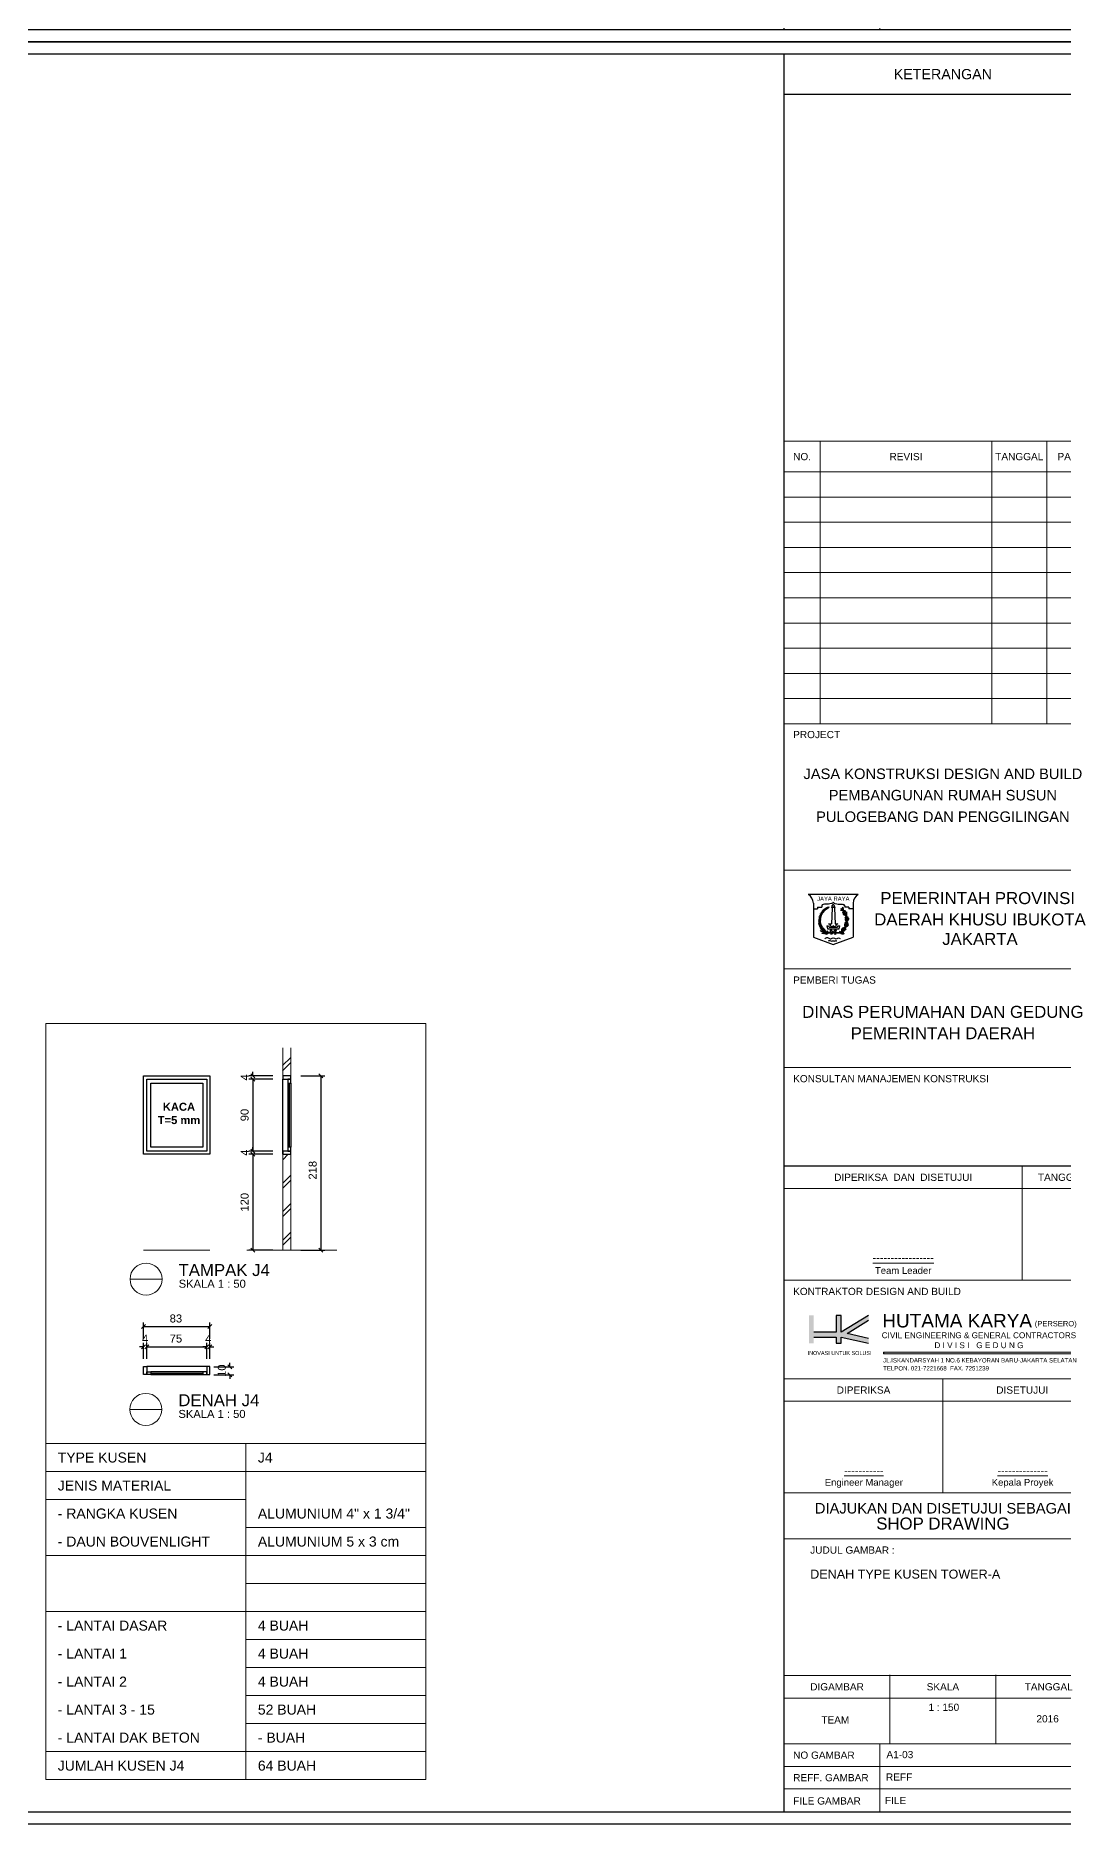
# Model space of a CAD drawing. Header units: millimetres. Extents: x -108 to 357, y -17 to 192.
# Drawn here: x 266.7 to 292.38, y -16.96 to 27.73 of the extents above; entities that cross this region are included whole.
import ezdxf
from ezdxf.enums import TextEntityAlignment as Align

# ---------------------------------------------------------------- set-up
doc = ezdxf.new("R2010")
doc.units = ezdxf.units.MM
doc.layers.get('defpoints').update_dxf_attribs({"color": 1})
for name, color, linetype, lineweight in [('ars', 11, 'Continuous', 0), ('KOP', 7, 'Continuous', 20), ('KOP GARIS', 1, 'Continuous', 30), ('lan', 7, 'Continuous', 15), ('NOT', 7, 'Continuous', 20), ('tem', 5, 'Continuous', 20), ('u', 6, 'Continuous', 20)]:
    doc.layers.add(name, color=color, linetype=linetype, lineweight=lineweight)
doc.layers.add('Kusen', color=30, linetype='Continuous')
doc.styles.add('BARU', font='arial.ttf')
doc.styles.add('BOLD', font='arial.ttf')
doc.styles.get("Standard").update_dxf_attribs({"font": 'arial.ttf'})
doc.dimstyles.new('SK-50', dxfattribs={"dimscale": 0, "dimtxt": 0.2, "dimasz": 0.1, "dimexe": 0.1, "dimexo": 0, "dimgap": 0.1, "dimtad": 1, "dimdec": 0, "dimlfac": 50, "dimzin": 0, "dimdsep": 46, "dimtxsty": 'Standard', "dimblk": 'OBLIQUE', "dimcen": 0.09, "dimclrd": 256, "dimclre": 256, "dimclrt": 256, "dimadec": 0, "dimazin": 0, "dimtfac": 1, "dimtdec": 0, "dimtofl": 0, "dimtmove": 0, "dimatfit": 3, "dimldrblk": 'OBLIQUE', "dimfxl": 0, "dimtolj": 1, "dimtzin": 0, "dimarcsym": 0})

# ---------------------------------------------------------------- blocks, each defined once
blk = doc.blocks.new('_Oblique')
at = {"color": 0, "linetype": 'ByBlock', "lineweight": -2}
blk.add_line((-0.5, -0.5), (0.5, 0.5), dxfattribs=at)
blk = doc.blocks.new('*D71')
at = {"layer": 'defpoints', "color": 0, "transparency": 16777216}
for p in [(269.476, -5.33), (270.976, -5.03), (270.976, -5.33)]:
    blk.add_point(p, dxfattribs=at)
at = {"layer": 'u', "lineweight": -2, "transparency": 16777216}
for p, q in [((269.476, -5.33), (269.476, -4.93)), ((269.476, -5.03), (270.976, -5.03)), ((270.976, -5.33), (270.976, -4.93))]:
    blk.add_line(p, q, dxfattribs=at)
at = {"layer": 'u', "lineweight": -2, "transparency": 16777216, "xscale": 0.1, "yscale": 0.1, "zscale": 0.1, "rotation": 180}
blk.add_blockref('_Oblique', (269.476, -5.03), dxfattribs=at)
at = {"layer": 'u', "lineweight": -2, "transparency": 16777216, "xscale": 0.1, "yscale": 0.1, "zscale": 0.1}
blk.add_blockref('_Oblique', (270.976, -5.03), dxfattribs=at)
at = {"layer": 'u', "transparency": 16777216, "insert": (270.206, -4.828), "char_height": 0.2, "attachment_point": 5}
blk.add_mtext('\\A1;75', dxfattribs=at)
blk = doc.blocks.new('*D545')
at = {"layer": 'defpoints', "color": 0}
for p in [(270.976, -5.33), (271.056, -5.03), (271.056, -5.33)]:
    blk.add_point(p, dxfattribs=at)
at = {"layer": 'u', "lineweight": -2}
for p, q in [((270.976, -5.03), (270.876, -5.03)), ((270.976, -5.33), (270.976, -4.93)), ((271.056, -5.33), (271.056, -4.93)), ((271.056, -5.03), (271.156, -5.03))]:
    blk.add_line(p, q, dxfattribs=at)
at = {"layer": 'u', "lineweight": -2, "xscale": 0.1, "yscale": 0.1, "zscale": 0.1}
blk.add_blockref('_Oblique', (270.976, -5.03), dxfattribs=at)
at = {"layer": 'u', "lineweight": -2, "xscale": 0.1, "yscale": 0.1, "zscale": 0.1, "rotation": 180}
blk.add_blockref('_Oblique', (271.056, -5.03), dxfattribs=at)
at = {"layer": 'u', "insert": (271.016, -4.83), "char_height": 0.2, "attachment_point": 5}
blk.add_mtext('\\A1;4', dxfattribs=at)
blk = doc.blocks.new('*D72')
at = {"layer": 'defpoints', "color": 0, "transparency": 16777216}
for p in [(269.396, -4.83), (271.056, -4.53), (271.056, -4.83)]:
    blk.add_point(p, dxfattribs=at)
at = {"layer": 'u', "lineweight": -2, "transparency": 16777216}
for p, q in [((269.396, -4.83), (269.396, -4.43)), ((271.056, -4.83), (271.056, -4.43)), ((269.396, -4.53), (271.056, -4.53))]:
    blk.add_line(p, q, dxfattribs=at)
at = {"layer": 'u', "lineweight": -2, "transparency": 16777216, "xscale": 0.1, "yscale": 0.1, "zscale": 0.1, "rotation": 180}
blk.add_blockref('_Oblique', (269.396, -4.53), dxfattribs=at)
at = {"layer": 'u', "lineweight": -2, "transparency": 16777216, "xscale": 0.1, "yscale": 0.1, "zscale": 0.1}
blk.add_blockref('_Oblique', (271.056, -4.53), dxfattribs=at)
at = {"layer": 'u', "transparency": 16777216, "insert": (270.206, -4.327), "char_height": 0.2, "attachment_point": 5}
blk.add_mtext('\\A1;83', dxfattribs=at)
blk = doc.blocks.new('*D73')
at = {"layer": 'defpoints', "color": 0, "transparency": 16777216}
for p in [(271.156, -5.53), (271.156, -5.73), (271.556, -5.73)]:
    blk.add_point(p, dxfattribs=at)
at = {"layer": 'u', "lineweight": -2, "transparency": 16777216}
for p, q in [((271.156, -5.53), (271.656, -5.53)), ((271.156, -5.73), (271.656, -5.73)), ((271.556, -5.53), (271.556, -5.43)), ((271.556, -5.73), (271.556, -5.83))]:
    blk.add_line(p, q, dxfattribs=at)
at = {"layer": 'u', "lineweight": -2, "transparency": 16777216, "xscale": 0.1, "yscale": 0.1, "zscale": 0.1}
for p, rotation in [((271.556, -5.53), 270), ((271.556, -5.73), 90)]:
    blk.add_blockref('_Oblique', p, dxfattribs=dict(at, rotation=rotation))
at = {"layer": 'u', "transparency": 16777216, "insert": (271.354, -5.63), "char_height": 0.2, "attachment_point": 5, "rotation": 90}
blk.add_mtext('\\A1;10', dxfattribs=at)
blk = doc.blocks.new('*D546')
at = {"layer": 'defpoints', "color": 0}
for p in [(269.396, -5.33), (269.476, -5.03), (269.476, -5.33)]:
    blk.add_point(p, dxfattribs=at)
at = {"layer": 'u', "lineweight": -2}
for p, q in [((269.396, -5.03), (269.296, -5.03)), ((269.396, -5.33), (269.396, -4.93)), ((269.476, -5.33), (269.476, -4.93)), ((269.476, -5.03), (269.576, -5.03))]:
    blk.add_line(p, q, dxfattribs=at)
at = {"layer": 'u', "lineweight": -2, "xscale": 0.1, "yscale": 0.1, "zscale": 0.1}
blk.add_blockref('_Oblique', (269.396, -5.03), dxfattribs=at)
at = {"layer": 'u', "lineweight": -2, "xscale": 0.1, "yscale": 0.1, "zscale": 0.1, "rotation": 180}
blk.add_blockref('_Oblique', (269.476, -5.03), dxfattribs=at)
at = {"layer": 'u', "insert": (269.436, -4.83), "char_height": 0.2, "attachment_point": 5}
blk.add_mtext('\\A1;4', dxfattribs=at)
blk = doc.blocks.new('*D547')
at = {"layer": 'defpoints', "color": 0}
for p in [(272.626, -0.221), (272.126, -2.621), (272.626, -2.621)]:
    blk.add_point(p, dxfattribs=at)
at = {"layer": 'u', "lineweight": -2}
for p, q in [((272.626, -0.221), (272.026, -0.221)), ((272.126, -0.221), (272.126, -2.621)), ((272.626, -2.621), (272.026, -2.621))]:
    blk.add_line(p, q, dxfattribs=at)
at = {"layer": 'u', "lineweight": -2, "xscale": 0.1, "yscale": 0.1, "zscale": 0.1}
for p, rotation in [((272.126, -0.221), 90), ((272.126, -2.621), 270)]:
    blk.add_blockref('_Oblique', p, dxfattribs=dict(at, rotation=rotation))
at = {"layer": 'u', "insert": (271.924, -1.421), "char_height": 0.2, "attachment_point": 5, "rotation": 90}
blk.add_mtext('\\A1;120', dxfattribs=at)
blk = doc.blocks.new('*D548')
at = {"layer": 'defpoints', "color": 0}
for p in [(272.126, 1.659), (272.626, 1.739), (272.626, 1.659)]:
    blk.add_point(p, dxfattribs=at)
at = {"layer": 'u', "lineweight": -2}
for p, q in [((272.126, 1.739), (272.126, 1.839)), ((272.626, 1.739), (272.026, 1.739)), ((272.626, 1.659), (272.026, 1.659)), ((272.126, 1.659), (272.126, 1.559))]:
    blk.add_line(p, q, dxfattribs=at)
at = {"layer": 'u', "lineweight": -2, "xscale": 0.1, "yscale": 0.1, "zscale": 0.1}
for p, rotation in [((272.126, 1.739), 270), ((272.126, 1.659), 90)]:
    blk.add_blockref('_Oblique', p, dxfattribs=dict(at, rotation=rotation))
at = {"layer": 'u', "insert": (271.926, 1.699), "char_height": 0.2, "attachment_point": 5, "rotation": 90}
blk.add_mtext('\\A1;4', dxfattribs=at)
blk = doc.blocks.new('*D549')
at = {"layer": 'defpoints', "color": 0}
for p in [(273.326, 1.739), (273.326, -2.621), (273.826, -2.621)]:
    blk.add_point(p, dxfattribs=at)
at = {"layer": 'u', "lineweight": -2}
for p, q in [((273.326, 1.739), (273.926, 1.739)), ((273.826, 1.739), (273.826, -2.621)), ((273.326, -2.621), (273.926, -2.621))]:
    blk.add_line(p, q, dxfattribs=at)
at = {"layer": 'u', "lineweight": -2, "xscale": 0.1, "yscale": 0.1, "zscale": 0.1}
for p, rotation in [((273.826, 1.739), 90), ((273.826, -2.621), 270)]:
    blk.add_blockref('_Oblique', p, dxfattribs=dict(at, rotation=rotation))
at = {"layer": 'u', "insert": (273.624, -0.621), "char_height": 0.2, "attachment_point": 5, "rotation": 90}
blk.add_mtext('\\A1;218', dxfattribs=at)
blk = doc.blocks.new('*D550')
at = {"layer": 'defpoints', "color": 0}
for p in [(272.126, -0.221), (272.626, -0.141), (272.626, -0.221)]:
    blk.add_point(p, dxfattribs=at)
at = {"layer": 'u', "lineweight": -2}
for p, q in [((272.626, -0.141), (272.026, -0.141)), ((272.626, -0.221), (272.026, -0.221)), ((272.126, -0.141), (272.126, -0.041)), ((272.126, -0.221), (272.126, -0.321))]:
    blk.add_line(p, q, dxfattribs=at)
at = {"layer": 'u', "lineweight": -2, "xscale": 0.1, "yscale": 0.1, "zscale": 0.1}
for p, rotation in [((272.126, -0.141), 270), ((272.126, -0.221), 90)]:
    blk.add_blockref('_Oblique', p, dxfattribs=dict(at, rotation=rotation))
at = {"layer": 'u', "insert": (271.926, -0.181), "char_height": 0.2, "attachment_point": 5, "rotation": 90}
blk.add_mtext('\\A1;4', dxfattribs=at)
blk = doc.blocks.new('*D551')
at = {"layer": 'defpoints', "color": 0}
for p in [(272.626, 1.659), (272.126, -0.141), (272.626, -0.141)]:
    blk.add_point(p, dxfattribs=at)
at = {"layer": 'u', "lineweight": -2}
for p, q in [((272.626, 1.659), (272.026, 1.659)), ((272.126, 1.659), (272.126, -0.141)), ((272.626, -0.141), (272.026, -0.141))]:
    blk.add_line(p, q, dxfattribs=at)
at = {"layer": 'u', "lineweight": -2, "xscale": 0.1, "yscale": 0.1, "zscale": 0.1}
for p, rotation in [((272.126, 1.659), 90), ((272.126, -0.141), 270)]:
    blk.add_blockref('_Oblique', p, dxfattribs=dict(at, rotation=rotation))
at = {"layer": 'u', "insert": (271.924, 0.759), "char_height": 0.2, "attachment_point": 5, "rotation": 90}
blk.add_mtext('\\A1;90', dxfattribs=at)
blk = doc.blocks.new('Ndtpd')
blk.add_line((0.747, 0), (-0.747, 0))
blk.add_circle((0, 0), 0.747)
at = {"flags": 4}
for tag, height, p in [('NO', 0.5, (0, 0.148)), ('NOLBR', 0.3, (0, -0.398))]:
    blk.add_attdef(tag, text='', height=height, dxfattribs=at).set_placement(p, align=Align.CENTER)
for tag, p, height in [('NDTPD', (1.516, 0.148), 0.5), ('SKALA', (1.523, -0.398), 0.3)]:
    blk.add_attdef(tag, p, '', height=height, dxfattribs=at)
blk = doc.blocks.new('KOP A3 DED')
at = {"true_color": 0xfe0101}
blk.add_hatch(color=1, dxfattribs=at).paths.add_polyline_path([(16.559, 8.175), (16.918, 8.396), (16.918, 8.478), (16.461, 8.198), (16.461, 8.478), (16.379, 8.478), (16.379, 8.197), (16.004, 8.197), (16.004, 8.478), (15.922, 8.478), (15.922, 8.013), (16.004, 8.013), (16.004, 8.114), (16.379, 8.114), (16.379, 8.013), (16.461, 8.013), (16.461, 8.114), (16.918, 8.013), (16.918, 8.095)])
at = {"color": 5}
for p, q in [((16.746, 15.491), (15.913, 15.491)), ((15.997, 15.348), (15.997, 14.777)), ((15.997, 15.253), (16.068, 15.253)), ((16.068, 15.277), (16.068, 15.253)), ((16.068, 15.277), (16.139, 15.277)), ((16.139, 15.301), (16.139, 15.277)), ((16.52, 15.301), (16.52, 15.277)), ((16.591, 15.277), (16.52, 15.277)), ((16.591, 15.277), (16.591, 15.253)), ((16.663, 15.253), (16.591, 15.253)), ((16.663, 15.348), (16.663, 14.777)), ((15.997, 14.777), (16.33, 14.658)), ((16.312, 14.837), (16.28, 14.88)), ((16.33, 14.858), (16.299, 14.894)), ((16.312, 14.837), (16.303, 14.825)), ((16.33, 14.858), (16.361, 14.894)), ((16.33, 14.658), (16.663, 14.777)), ((16.348, 14.837), (16.38, 14.88)), ((16.348, 14.837), (16.357, 14.825))]:
    blk.add_line(p, q, dxfattribs=at)
at = {"color": 7}
for p, q in [((16.3, 15.277), (16.359, 15.277)), ((16.312, 15.265), (16.3, 15.003)), ((16.318, 15.282), (16.342, 15.282)), ((16.348, 15.265), (16.359, 15.003)), ((16.223, 14.968), (16.252, 14.968)), ((16.223, 14.968), (16.235, 14.92)), ((16.235, 14.92), (16.425, 14.92)), ((16.252, 15.003), (16.252, 15.002)), ((16.252, 15.003), (16.3, 15.003)), ((16.252, 15.002), (16.255, 15.002)), ((16.252, 14.968), (16.258, 14.944)), ((16.258, 14.944), (16.401, 14.944)), ((16.294, 14.956), (16.318, 14.956)), ((16.342, 14.956), (16.365, 14.956)), ((16.359, 15.003), (16.407, 15.003)), ((16.401, 14.944), (16.407, 14.968)), ((16.405, 15.002), (16.407, 15.002)), ((16.407, 15.003), (16.407, 15.002)), ((16.407, 14.968), (16.437, 14.968)), ((16.425, 14.92), (16.437, 14.968))]:
    blk.add_line(p, q, dxfattribs=at)
for p, q in [((16.488, 15.223), (16.473, 15.232)), ((16.496, 15.22), (16.498, 15.212)), ((16.522, 15.179), (16.523, 15.197)), ((16.498, 14.895), (16.497, 14.913)), ((16.522, 15.179), (16.507, 15.188)), ((16.507, 14.906), (16.522, 14.914)), ((16.535, 15.145), (16.542, 15.138)), ((16.548, 14.986), (16.539, 15.002)), ((16.543, 15.144), (16.543, 15.135)), ((16.555, 15.084), (16.544, 15.097)), ((16.548, 14.986), (16.559, 15)), ((16.553, 15.038), (16.556, 15.029)), ((16.555, 15.084), (16.561, 15.101)), ((16.56, 15.047), (16.557, 15.039)), ((16.459, 14.86), (16.477, 14.861))]:
    blk.add_line(p, q)
at = {"color": 8, "linetype": 'Continuous'}
blk.add_line((15.51, 10.967), (20.8, 10.967), dxfattribs=at)
at = {"color": 1, "true_color": 0xfe0101}
for p, q in [((16.379, 8.478), (16.379, 8.197)), ((16.461, 8.478), (16.379, 8.478)), ((16.461, 8.198), (16.461, 8.478)), ((16.918, 8.478), (16.461, 8.198)), ((16.559, 8.175), (16.918, 8.396)), ((16.379, 8.197), (16.004, 8.197)), ((16.004, 8.114), (16.379, 8.114)), ((16.379, 8.114), (16.379, 8.013)), ((16.461, 8.114), (16.918, 8.013)), ((16.461, 8.013), (16.461, 8.114)), ((16.918, 8.095), (16.559, 8.175)), ((16.379, 8.013), (16.461, 8.013))]:
    blk.add_line(p, q, dxfattribs=at)
at = {"color": 9}
blk.add_line((17.164, 7.865), (17.164, 7.835), dxfattribs=at)
blk.add_lwpolyline([(-21, 29.697), (21, 29.697), (21, 0), (-21, 0), (-21, 29.697)])
at = {"color": 7}
for points in [[(16.318, 15.282), (16.317, 15.284), (16.315, 15.285), (16.315, 15.287), (16.314, 15.289), (16.313, 15.29), (16.313, 15.292), (16.313, 15.293), (16.312, 15.295), (16.312, 15.296), (16.312, 15.298), (16.312, 15.299), (16.312, 15.301), (16.313, 15.302), (16.313, 15.304), (16.314, 15.305), (16.314, 15.307), (16.315, 15.309), (16.316, 15.31), (16.317, 15.312), (16.319, 15.314), (16.321, 15.317), (16.323, 15.32), (16.326, 15.324), (16.33, 15.329)], [(16.342, 15.282), (16.343, 15.284), (16.344, 15.285), (16.345, 15.287), (16.346, 15.289), (16.346, 15.29), (16.347, 15.292), (16.347, 15.293), (16.347, 15.295), (16.347, 15.296), (16.347, 15.298), (16.347, 15.299), (16.347, 15.301), (16.347, 15.302), (16.346, 15.304), (16.346, 15.305), (16.345, 15.307), (16.345, 15.309), (16.344, 15.31), (16.342, 15.312), (16.341, 15.314), (16.339, 15.317), (16.336, 15.32), (16.333, 15.324), (16.33, 15.329)]]:
    blk.add_lwpolyline(points, dxfattribs=at)
at = {"color": 1}
blk.add_lwpolyline([(16.219, 14.849), (16.44, 14.849)], close=True, dxfattribs=at)
at = {"color": 5}
for points in [[(16.303, 14.849), (16.285, 14.825)], [(16.357, 14.849), (16.374, 14.825)]]:
    blk.add_lwpolyline(points, dxfattribs=at)
for centre, radius, start, end in [((15.833, 15.348), 0.164, 0, 60.5129), ((16.163, 15.301), 0.0238, 90, 180), ((16.496, 15.301), 0.0238, 0, 90), ((16.827, 15.348), 0.164, 119.4871, 180), ((16.289, 14.887), 0.0119, 36.8699, 216.8699), ((16.37, 14.887), 0.0119, 323.1301, 143.1301)]:
    blk.add_arc(centre, radius, start, end, dxfattribs=at)
for centre, radius, start, end in [((16.343, 15.054), 0.241, 114.0856, 237.6325), ((16.155, 15.18), 0.029, 145.7989, 210.2603), ((16.106, 15.182), 0.029, 325.7989, 30.2603), ((16.169, 15.199), 0.029, 139.3679, 203.8292), ((16.121, 15.206), 0.029, 319.3679, 23.8292), ((16.169, 15.174), 0.029, 87.6483, 152.1096), ((16.144, 15.217), 0.029, 267.6483, 332.1096), ((16.185, 15.217), 0.029, 133.8416, 198.303), ((16.138, 15.228), 0.029, 313.8416, 18.303), ((16.182, 15.192), 0.029, 82.122, 146.5834), ((16.162, 15.236), 0.029, 262.122, 326.5834), ((16.2, 15.23), 0.0261, 126.6239, 191.0853), ((16.158, 15.246), 0.0261, 306.6239, 11.0853), ((16.194, 15.208), 0.0261, 74.9043, 139.3657), ((16.181, 15.25), 0.0261, 254.9043, 319.3657), ((16.178, 15.257), 0.0209, 303.961, 8.4223), ((16.21, 15.242), 0.0209, 123.961, 188.4223), ((16.205, 15.225), 0.0209, 72.2414, 136.7027), ((16.196, 15.259), 0.0209, 252.2414, 316.7027), ((16.194, 15.269), 0.0209, 297.7406, 2.2019), ((16.225, 15.251), 0.0209, 117.7406, 182.2019), ((16.217, 15.234), 0.0209, 66.021, 130.4823), ((16.212, 15.269), 0.0209, 246.021, 310.4823), ((16.236, 15.26), 0.0167, 113.4007, 177.862), ((16.212, 15.276), 0.0167, 293.4007, 357.862), ((16.229, 15.247), 0.0167, 61.6811, 126.1424), ((16.227, 15.275), 0.0167, 241.6811, 306.1424), ((16.227, 15.284), 0.0167, 293.4007, 357.862), ((16.25, 15.268), 0.0167, 113.4007, 177.862), ((16.243, 15.255), 0.0167, 61.6811, 126.1424), ((16.241, 15.283), 0.0167, 241.6811, 306.1424), ((16.248, 15.29), 0.0167, 260.9369, 325.3982), ((16.259, 15.264), 0.0167, 80.9369, 145.3982), ((16.316, 15.054), 0.241, 302.3675, 44.4851), ((16.466, 15.267), 0.0364, 235.5154, 280.6207), ((16.443, 15.231), 0.0302, 1.4248, 71.624), ((16.528, 15.254), 0.0473, 151.1819, 225.9956), ((16.477, 15.187), 0.0302, 1.4248, 71.624), ((16.454, 15.243), 0.0473, 331.1819, 45.9956), ((16.542, 15.221), 0.0302, 162.5946, 232.7938), ((16.498, 15.223), 0.0364, 313.598, 358.7033), ((16.585, 15.166), 0.0473, 133.1999, 208.0136), ((16.511, 15.179), 0.0473, 313.1999, 28.0136), ((16.069, 15.017), 0.0363, 2.2926, 66.7539), ((16.119, 15.052), 0.0363, 182.2926, 246.7539), ((16.076, 14.98), 0.0363, 12.6628, 77.1241), ((16.12, 15.023), 0.0363, 192.6628, 257.1241), ((16.122, 15.082), 0.0363, 172.3995, 236.8608), ((16.066, 15.056), 0.0363, 352.3995, 56.8608), ((16.123, 15), 0.0363, 200.2151, 264.6765), ((16.086, 14.952), 0.0363, 20.2151, 84.6765), ((16.128, 15.113), 0.0363, 164.619, 229.0804), ((16.069, 15.095), 0.0363, 344.619, 49.0804), ((16.131, 14.975), 0.0363, 206.1601, 270.6214), ((16.099, 14.923), 0.0363, 26.1601, 90.6214), ((16.138, 15.055), 0.0363, 120.6799, 185.1412), ((16.084, 15.083), 0.0363, 300.6799, 5.1412), ((16.132, 15.138), 0.029, 158.8649, 223.3262), ((16.09, 15.119), 0.0363, 292.8994, 357.3608), ((16.141, 15.084), 0.0363, 112.8994, 177.3608), ((16.14, 15.028), 0.0363, 130.573, 195.0343), ((16.084, 15.128), 0.029, 338.8649, 43.3262), ((16.081, 15.046), 0.0363, 310.573, 15.0343), ((16.144, 15.003), 0.0363, 140.9432, 205.4045), ((16.102, 15.145), 0.029, 287.1453, 351.6066), ((16.14, 15.113), 0.029, 107.1453, 171.6066), ((16.083, 15.011), 0.0363, 320.9432, 25.4045), ((16.143, 14.952), 0.0363, 208.508, 272.9693), ((16.113, 14.899), 0.0363, 28.508, 92.9693), ((16.143, 15.16), 0.029, 150.2996, 214.761), ((16.152, 14.98), 0.0363, 140.9432, 205.4045), ((16.094, 15.157), 0.029, 330.2996, 34.761), ((16.147, 15.134), 0.029, 98.58, 163.0414), ((16.115, 15.172), 0.029, 278.58, 343.0414), ((16.091, 14.987), 0.0363, 320.9432, 25.4045), ((16.131, 14.875), 0.0363, 40.0311, 104.4924), ((16.15, 14.934), 0.0363, 220.0311, 284.4924), ((16.162, 14.958), 0.0363, 146.9028, 211.3642), ((16.128, 15.195), 0.029, 274.0793, 338.5407), ((16.157, 15.155), 0.029, 94.0793, 158.5407), ((16.101, 14.959), 0.0363, 326.9028, 31.3642), ((16.176, 14.935), 0.0363, 146.6953, 211.1566), ((16.115, 14.936), 0.0363, 326.6953, 31.1566), ((16.191, 14.916), 0.0363, 144.8635, 209.3249), ((16.129, 14.919), 0.0363, 324.8635, 29.3249), ((16.207, 14.898), 0.0363, 144.4903, 208.9516), ((16.146, 14.902), 0.0363, 324.4903, 28.9516), ((16.226, 14.885), 0.0363, 156.1803, 220.6416), ((16.165, 14.876), 0.0363, 336.1803, 40.6416), ((16.515, 14.897), 0.0473, 137.1076, 211.9214), ((16.44, 14.905), 0.0473, 317.1076, 31.9214), ((16.5, 15.224), 0.0364, 235.5154, 280.6207), ((16.491, 15.128), 0.0473, 20.9123, 95.7261), ((16.53, 15.192), 0.0473, 200.9123, 275.7261), ((16.525, 14.937), 0.0364, 176.9872, 222.0926), ((16.481, 14.938), 0.0302, 302.8967, 13.0959), ((16.561, 14.977), 0.0473, 153.0891, 227.9029), ((16.551, 15.036), 0.0364, 205.6201, 250.7254), ((16.487, 14.963), 0.0473, 333.0891, 47.9029), ((16.549, 15.133), 0.0364, 217.2288, 262.3342), ((16.552, 14.913), 0.0302, 106.5818, 176.781), ((16.53, 14.95), 0.0364, 257.5851, 302.6905), ((16.572, 15.081), 0.0473, 171.1641, 245.9779), ((16.506, 15.045), 0.0473, 351.1641, 65.9779), ((16.515, 15.106), 0.0302, 343.1383, 53.3375), ((16.512, 15.016), 0.0302, 331.5296, 41.7288), ((16.536, 15.002), 0.0473, 271.02, 345.8338), ((16.583, 14.943), 0.0473, 91.02, 165.8338), ((16.584, 15.12), 0.0302, 150.0679, 220.2671), ((16.587, 15.01), 0.0302, 128.2781, 198.4773), ((16.607, 15.054), 0.0473, 113.3027, 188.1164), ((16.553, 15.036), 0.0364, 279.2815, 324.3868), ((16.541, 15.091), 0.0473, 293.3027, 8.1164), ((16.542, 15.132), 0.0364, 301.0712, 346.1766), ((16.152, 14.853), 0.0363, 49.2006, 113.662), ((16.161, 14.914), 0.0363, 229.2006, 293.662), ((16.172, 14.836), 0.0363, 44.4223, 108.8836), ((16.187, 14.896), 0.0363, 224.4223, 288.8836), ((16.504, 14.848), 0.0302, 83.4432, 153.6424), ((16.498, 14.891), 0.0364, 234.4466, 279.5519), ((16.517, 14.862), 0.0364, 69.8962, 144.7099), ((16.5, 14.917), 0.0364, 249.8962, 324.7099)]:
    blk.add_arc(centre, radius, start, end)
at = {"color": 7}
for centre, radius, start, end in [((16.296, 15.261), 0.0168, 15, 75), ((16.364, 15.261), 0.0168, 105, 165), ((16.225, 14.937), 0.0713, 15, 65.3894), ((16.33, 14.956), 0.0119, 0, 180), ((16.434, 14.937), 0.0713, 114.6106, 165)]:
    blk.add_arc(centre, radius, start, end, dxfattribs=at)
at = {"color": 1}
blk.add_arc((16.219, 14.858), 0.00952, 237.6325, 270, dxfattribs=at)
at = {"color": 11}
for centre, radius, start, end in [((16.47, 14.864), 0.0364, 158.8696, 203.9749), ((16.429, 14.878), 0.0302, 284.779, 354.9783), ((16.44, 14.858), 0.00952, 270, 302.3675)]:
    blk.add_arc(centre, radius, start, end, dxfattribs=at)
at = {"color": 5}
for points in [[(16.33, 15.36), (16.316, 15.346), (16.297, 15.338), (16.25, 15.331), (16.206, 15.329), (16.163, 15.324)], [(16.33, 15.36), (16.344, 15.346), (16.362, 15.338), (16.41, 15.331), (16.454, 15.329), (16.496, 15.324)], [(16.192, 14.861), (16.182, 14.857), (16.163, 14.861), (16.133, 14.872), (16.113, 14.891)], [(16.201, 14.849), (16.188, 14.847), (16.176, 14.842), (16.157, 14.84), (16.138, 14.845)], [(16.227, 14.846), (16.217, 14.84), (16.198, 14.838), (16.182, 14.838), (16.173, 14.836)], [(16.187, 14.751), (16.231, 14.773), (16.275, 14.751), (16.326, 14.767), (16.372, 14.753), (16.416, 14.766), (16.446, 14.758)], [(16.252, 14.849), (16.24, 14.842), (16.233, 14.835), (16.209, 14.826), (16.198, 14.829)], [(16.245, 14.857), (16.228, 14.858), (16.22, 14.862), (16.208, 14.862)], [(16.252, 14.849), (16.245, 14.864), (16.229, 14.878), (16.226, 14.885)], [(16.249, 14.716), (16.273, 14.723), (16.3, 14.714), (16.329, 14.72), (16.356, 14.714), (16.375, 14.722), (16.39, 14.717)]]:
    blk.add_spline(points, degree=3, dxfattribs=at)
for points in [[(16.443, 14.849), (16.458, 14.851), (16.488, 14.85), (16.511, 14.839)], [(16.443, 14.849), (16.456, 14.842), (16.486, 14.835), (16.511, 14.839)]]:
    blk.add_spline(points, degree=3)
at = {"color": 7}
for p in [(17.273, 2.478), (19.037, 2.478)]:
    blk.add_point(p, dxfattribs=at)
at = {"layer": 'KOP'}
for p, q in [((15.51, 23.042), (20.8, 23.042)), ((16.11, 18.333), (16.11, 23.042)), ((18.97, 18.333), (18.97, 23.042)), ((19.885, 23.042), (19.885, 18.333)), ((15.51, 22.531), (20.8, 22.531)), ((15.51, 22.111), (20.8, 22.111)), ((15.51, 21.691), (20.8, 21.691)), ((15.51, 21.271), (20.8, 21.271)), ((15.51, 20.852), (20.8, 20.852)), ((15.51, 20.432), (20.8, 20.432)), ((15.51, 20.012), (20.8, 20.012)), ((15.51, 19.592), (20.8, 19.592)), ((15.51, 19.172), (20.8, 19.172)), ((15.51, 18.753), (20.8, 18.753)), ((15.51, 18.333), (20.8, 18.333)), ((15.51, 18.333), (20.8, 18.333)), ((15.51, 15.896), (20.8, 15.896)), ((15.51, 14.253), (20.8, 14.253)), ((15.51, 12.61), (20.8, 12.61)), ((15.51, 10.967), (20.8, 10.967)), ((19.478, 10.967), (19.478, 9.064)), ((15.51, 10.592), (20.8, 10.592)), ((15.51, 9.064), (20.8, 9.064)), ((20.348, 7.865), (17.164, 7.865)), ((17.164, 7.835), (20.348, 7.835)), ((15.51, 7.421), (20.8, 7.421)), ((18.155, 7.421), (18.155, 5.519)), ((15.51, 7.046), (20.8, 7.046)), ((15.51, 5.519), (20.8, 5.519)), ((15.51, 4.755), (20.8, 4.755)), ((15.51, 2.478), (20.8, 2.478)), ((17.273, 2.478), (17.273, 1.339)), ((19.037, 2.478), (19.037, 1.339)), ((15.51, 2.102), (20.8, 2.102)), ((15.51, 1.339), (20.8, 1.339)), ((17.102, 1.339), (17.102, 0.2)), ((15.51, 0.964), (20.8, 0.964)), ((20.8, 0.589), (15.51, 0.589))]:
    blk.add_line(p, q, dxfattribs=at)
blk.add_solid([(17.164, 7.865), (17.164, 7.835), (20.348, 7.865), (20.348, 7.835)], dxfattribs=at)
at = {"layer": 'KOP GARIS'}
for p, q in [((15.51, 0.2), (15.51, 29.497)), ((15.51, 28.826), (20.8, 28.826))]:
    blk.add_line(p, q, dxfattribs=at)
blk.add_lwpolyline([(-20.8, 29.497), (20.8, 29.497), (20.8, 0.2), (-20.8, 0.2)], close=True, dxfattribs=at)
at = {"color": 5, "style": 'BARU', "width": 0.9}
blk.add_text('JAYA RAYA', height=0.0714, dxfattribs=at).set_placement((16.33, 15.42), align=Align.MIDDLE)
at = {"layer": 'KOP', "style": 'BOLD'}
for s, height, p in [('KETERANGAN', 0.17, (18.155, 29.158)), ('NO.', 0.12, (15.81, 22.786)), ('REVISI', 0.12, (17.54, 22.786)), ('TANGGAL', 0.12, (19.428, 22.786)), ('PARAF', 0.12, (20.343, 22.786)), ('JASA KONSTRUKSI DESIGN AND BUILD', 0.17498, (18.155, 17.501)), ('PEMBANGUNAN RUMAH SUSUN', 0.17498, (18.155, 17.145)), ('PULOGEBANG DAN PENGGILINGAN', 0.17498, (18.155, 16.786)), ('PEMERINTAH PROVINSI ', 0.19998, (18.773, 15.43)), ('DAERAH KHUSU IBUKOTA', 0.19998, (18.773, 15.075)), ('JAKARTA', 0.2, (18.773, 14.749)), ('DINAS PERUMAHAN DAN GEDUNG', 0.19998, (18.155, 13.535)), ('PEMERINTAH DAERAH', 0.19998, (18.155, 13.179)), ('DIPERIKSA  DAN  DISETUJUI', 0.12003, (17.494, 10.779)), ('TANGGAL', 0.12, (20.139, 10.779)), ('DIPERIKSA', 0.12, (16.833, 7.234)), ('DISETUJUI', 0.12, (19.478, 7.234)), ('DIAJUKAN DAN DISETUJUI SEBAGAI', 0.17498, (18.155, 5.264)), ('SHOP DRAWING', 0.19998, (18.155, 5.01)), ('JUDUL GAMBAR :', 0.12003, (16.648, 4.568)), ('DIGAMBAR', 0.12, (16.392, 2.29)), ('SKALA', 0.12, (18.155, 2.29)), ('TANGGAL', 0.12, (19.918, 2.29))]:
    blk.add_text(s, height=height, dxfattribs=at).set_placement(p, align=Align.MIDDLE_CENTER)
for s, height, p in [('PROJECT', 0.12, (16.443, 18.155)), ('PEMBERI TUGAS', 0.12003, (17.039, 14.065)), ('KONSULTAN MANAJEMEN KONSTRUKSI', 0.12003, (18.921, 12.422)), ('KONTRAKTOR DESIGN AND BUILD', 0.12003, (18.455, 8.877)), ('NO GAMBAR', 0.12, (16.685, 1.151)), ('REFF. GAMBAR', 0.12003, (16.918, 0.776)), ('FILE GAMBAR', 0.12003, (16.788, 0.388))]:
    blk.add_text(s, height=height, dxfattribs=at).set_placement(p, align=Align.MIDDLE_RIGHT)
for s, height, p in [('%%U-----------------', 0.12861, (17.494, 9.44)), ('Team Leader', 0.11318, (17.494, 9.228)), ('Engineer Manager', 0.11318, (16.838, 5.682)), ('%%U-----------', 0.12861, (16.838, 5.895)), ('Kepala Proyek', 0.11318, (19.483, 5.682)), ('%%U--------------', 0.12861, (19.483, 5.895))]:
    blk.add_text(s, height=height, dxfattribs=at).set_placement(p, align=Align.MIDDLE)
for s, height, p in [('HUTAMA KARYA', 0.22633, (17.146, 8.276)), ('(PERSERO)', 0.09, (19.686, 8.295))]:
    blk.add_text(s, height=height, dxfattribs=at).set_placement(p)
for s, p in [('CIVIL ENGINEERING & GENERAL CONTRACTORS', (18.756, 8.098)), ('D I V I S I   G E D U N G', (18.756, 7.932))]:
    blk.add_text(s, height=0.09753, dxfattribs=at).set_placement(p, align=Align.CENTER)
at = {"layer": 'KOP'}
for s, p in [('JL.ISKANDARSYAH 1 NO.6 KEBAYORAN BARU-JAKARTA SELATAN', (17.16, 7.693)), ('TELPON. 021-7221668  FAX. 7251239', (17.16, 7.56))]:
    blk.add_text(s, height=0.07252, dxfattribs=at).set_placement(p)
at = {"layer": 'KOP', "ltscale": 1500, "insert": (16.434, 7.85), "char_height": 0.06502, "width": 1.36933, "attachment_point": 5}
blk.add_mtext('INOVASI UNTUK SOLUSI', dxfattribs=at)
at = {"layer": 'KOP', "style": 'BOLD'}
for tag, p in [('JUDUL1', (15.945, 4.092)), ('JUDUL2', (15.945, 3.747)), ('JUDUL3', (15.945, 3.427)), ('NO', (17.215, 1.101)), ('REFF', (17.207, 0.727)), ('FILE', (17.189, 0.336))]:
    blk.add_attdef(tag, p, '', height=0.12, dxfattribs=at)
for tag, p in [('NAME', (16.363, 1.738)), ('SCALE2', (18.169, 1.733)), ('SCALE1', (18.171, 1.948)), ('DATE', (19.9, 1.757)), ('SCALE3', (18.17, 1.521))]:
    blk.add_attdef(tag, text='', height=0.12, dxfattribs=at).set_placement(p, align=Align.MIDDLE_CENTER)

msp = doc.modelspace()

# ---------------------------------------------------------------- hatches: boundary and pattern name
at = {"layer": 'ars'}
h = msp.add_hatch(dxfattribs=at)
h.set_pattern_fill('TEMBOK', color=256, scale=0.502197)
h.set_pattern_definition([(225, (283.2192, 94.5978), (0.355107, -0.355107), []), (225, (283.09363, 94.5978), (0.355107, -0.355107), [])])
h.paths.add_polyline_path([(273.07448, 2.43497), (272.8736, 2.43497), (272.8736, 1.73907), (273.07448, 1.73907)])
h = msp.add_hatch(dxfattribs=at)
h.set_pattern_fill('TEMBOK', color=256, scale=0.502197)
h.set_pattern_definition([(225, (283.2192, 90.2378), (0.355107, -0.355107), []), (225, (283.09363, 90.2378), (0.355107, -0.355107), [])])
h.paths.add_polyline_path([(273.07624, -2.62093), (273.07624, -0.22093), (272.87536, -0.22093), (272.87624, -2.62093)])

# ---------------------------------------------------------------- linework, layer by layer
for points in [[(273.04624, -0.04093), (273.04624, 1.55907), (273.03624, 1.55907), (273.03624, -0.04093)], [(270.87608, -5.68965), (269.57608, -5.68965), (269.57608, -5.69965), (270.87608, -5.69965)]]:
    msp.add_lwpolyline(points, dxfattribs=at)
at = {"layer": 'Kusen'}
for p, q in [((272.87624, -0.22093), (272.87624, 1.65907)), ((273.00624, 1.55907), (273.00624, -0.04093)), ((273.07624, 1.55907), (273.07624, -0.04093)), ((270.97608, -5.52965), (269.47608, -5.52965)), ((270.87608, -5.65965), (269.57608, -5.65965)), ((269.57608, -5.72965), (270.87608, -5.72965))]:
    msp.add_line(p, q, dxfattribs=at)
at = {"layer": 'Kusen', "linetype": 'ByBlock'}
for points in [[(271.05608, 1.73907), (271.05608, -0.22093), (269.39608, -0.22093), (269.39608, 1.73907)], [(270.97608, 1.65907), (270.97608, -0.14093), (269.47608, -0.14093), (269.47608, 1.65907)], [(270.87608, 1.55907), (270.87608, -0.04093), (269.57608, -0.04093), (269.57608, 1.55907)]]:
    msp.add_lwpolyline(points, close=True, dxfattribs=at)
at = {"layer": 'Kusen'}
for points in [[(272.87624, 1.65907), (273.07624, 1.65907), (273.07624, 1.73907), (272.87624, 1.73907)], [(273.00624, 1.55907), (273.07624, 1.55907), (273.07624, 1.65907), (273.00624, 1.65907)], [(272.87624, -0.22093), (273.07624, -0.22093), (273.07624, -0.14093), (272.87624, -0.14093)], [(273.00624, -0.14093), (273.07624, -0.14093), (273.07624, -0.04093), (273.00624, -0.04093)], [(269.47608, -5.72965), (269.39608, -5.72965), (269.39608, -5.52965), (269.47608, -5.52965)], [(269.47608, -5.72965), (269.39608, -5.72965), (269.39608, -5.52965), (269.47608, -5.52965)], [(269.47608, -5.72965), (269.47608, -5.65965), (269.57608, -5.65965), (269.57608, -5.72965)], [(270.97608, -5.72965), (270.97608, -5.65965), (270.87608, -5.65965), (270.87608, -5.72965)], [(270.97608, -5.72965), (271.05608, -5.72965), (271.05608, -5.52965), (270.97608, -5.52965)]]:
    msp.add_lwpolyline(points, close=True, dxfattribs=at)
at = {"layer": 'lan'}
for p, q in [((266.95435, -15.84995), (266.95435, 3.05005)), ((276.45435, 3.05005), (266.95435, 3.05005)), ((276.45435, -15.84995), (276.45435, 3.05005)), ((271.97624, -2.62093), (274.23031, -2.62093)), ((276.45435, -7.44995), (266.95435, -7.44995)), ((271.95435, -15.84995), (271.95435, -7.44995)), ((276.45435, -8.14995), (266.95435, -8.14995)), ((271.95435, -8.84995), (266.95435, -8.84995)), ((276.45435, -9.54995), (271.95435, -9.54995)), ((276.45435, -10.24995), (266.95435, -10.24995)), ((276.45435, -10.94995), (271.95435, -10.94995)), ((276.45435, -11.64995), (266.95435, -11.64995)), ((276.45435, -12.34995), (271.95435, -12.34995)), ((276.45435, -13.04995), (271.95435, -13.04995)), ((276.45435, -13.74995), (271.95435, -13.74995)), ((276.45435, -14.44995), (271.95435, -14.44995)), ((276.45435, -15.14995), (266.95435, -15.14995)), ((276.45435, -15.84995), (266.95435, -15.84995))]:
    msp.add_line(p, q, dxfattribs=at)
at = {"layer": 'lan', "linetype": 'Continuous', "ltscale": 2}
msp.add_line((271.05608, -2.62093), (269.39608, -2.62093), dxfattribs=at)
at = {"layer": 'tem'}
for p, q in [((272.87536, 2.43497), (272.87536, 1.73907)), ((273.07624, 1.73907), (273.07624, 2.43497)), ((273.07624, -0.22093), (272.87624, -0.22093)), ((272.87624, -0.22093), (272.87624, -2.62093)), ((273.07624, -2.62093), (273.07624, -0.22093))]:
    msp.add_line(p, q, dxfattribs=at)

# ---------------------------------------------------------------- block references
at = {"xscale": 1.5, "yscale": 1.5, "zscale": 1.5}
msp.add_blockref('KOP A3 DED', (262.13958, 27.58074), dxfattribs=at)
ref = msp.add_blockref('KOP A3 DED', (262.13958, -16.96472), dxfattribs=dict(xscale=1.5, yscale=1.5, zscale=1.5))
ref.add_attrib('NO', 'A1-03', (287.9615, -15.31384), dxfattribs={"layer": 'KOP', "height": 0.180051, "style": 'BOLD'})
ref.add_attrib('FILE', 'FILE', (287.92365, -16.46091), dxfattribs={"layer": 'KOP', "height": 0.180051, "style": 'BOLD'})
ref.add_attrib('REFF', 'REFF', (287.95011, -15.87489), dxfattribs={"layer": 'KOP', "height": 0.180051, "style": 'BOLD'})
ref.add_attrib('JUDUL1', 'DENAH TYPE KUSEN TOWER-A', (286.0564, -10.82626), dxfattribs={"layer": 'KOP', "height": 0.225, "style": 'BOLD'})
ref.add_attrib('NAME', 'TEAM', dxfattribs={"layer": 'KOP', "height": 0.180051, "style": 'BOLD'}).set_placement((286.68354, -14.35787), align=Align.MIDDLE_CENTER)
ref.add_attrib('SCALE1', '1 : 150', dxfattribs={"layer": 'KOP', "height": 0.180051, "style": 'BOLD'}).set_placement((289.39553, -14.04247), align=Align.MIDDLE_CENTER)
ref.add_attrib('DATE', '2016', dxfattribs={"layer": 'KOP', "height": 0.180051, "style": 'BOLD'}).set_placement((291.98991, -14.32907), align=Align.MIDDLE_CENTER)
at = {"layer": 'NOT'}
ref = msp.add_blockref('Ndtpd', (269.45977, -3.34353), dxfattribs=dict(at, xscale=0.5354752342704153, yscale=0.5354752342704153, zscale=0.5354752342704153))
ref.add_attrib('NDTPD', 'TAMPAK J4', (270.27156, -3.26451), dxfattribs={"layer": '0', "height": 0.3, "flags": 4})
ref.add_attrib('SKALA', 'SKALA 1 : 50', (270.27542, -3.55684), dxfattribs={"layer": '0', "height": 0.2, "flags": 4})
ref = msp.add_blockref('Ndtpd', (269.45374, -6.59715), dxfattribs=dict(at, xscale=0.5354752342704153, yscale=0.5354752342704153, zscale=0.5354752342704153))
ref.add_attrib('NDTPD', 'DENAH J4', (270.26553, -6.51813), dxfattribs={"layer": '0', "height": 0.3, "flags": 4})
ref.add_attrib('SKALA', 'SKALA 1 : 50', (270.2694, -6.81046), dxfattribs={"layer": '0', "height": 0.2, "flags": 4})

# ---------------------------------------------------------------- texts
for s, p in [('TYPE KUSEN', (267.25435, -7.92495)), ('J4', (272.25435, -7.92495)), ('JENIS MATERIAL', (267.25435, -8.62495)), ('- RANGKA KUSEN', (267.25435, -9.32495)), ('ALUMUNIUM 4" x 1 3/4"', (272.25435, -9.32495)), ('- DAUN BOUVENLIGHT', (267.25435, -10.02495)), ('ALUMUNIUM 5 x 3 cm', (272.25435, -10.02495)), ('- LANTAI DASAR', (267.25435, -12.12495)), ('4 BUAH', (272.25435, -12.12495)), ('- LANTAI 1', (267.25435, -12.82495)), ('4 BUAH', (272.25435, -12.82495)), ('- LANTAI 2', (267.25435, -13.52495)), ('4 BUAH', (272.25435, -13.52495)), ('- LANTAI 3 - 15', (267.25435, -14.22495)), ('52 BUAH', (272.25435, -14.22495)), ('- LANTAI DAK BETON', (267.25435, -14.92495)), ('- BUAH', (272.25435, -14.92495)), ('JUMLAH KUSEN J4', (267.25435, -15.62495)), ('64 BUAH', (272.25435, -15.62495))]:
    msp.add_text(s, height=0.25, dxfattribs=at).set_placement(p)
at = {"layer": 'NOT', "insert": (269.73419, 1.06535), "char_height": 0.2, "attachment_point": 1}
msp.add_mtext_dynamic_manual_height_columns('\\pi0.14459;{\\fArial|b1|i0|c0|p34;KACA\\P\\pi0.017371;T=5 mm}', width=1.0743058, gutter_width=1.25, heights=[0], dxfattribs=at)

# ---------------------------------------------------------------- dimensions: what is measured, and where the dimension line sits
at = {"layer": 'u'}
for base, p1, p2, override, picture, middle in [((272.12624, 1.65907), (272.62624, 1.73907), (272.62624, 1.65907), {"dimscale": 1}, '*D548', (272.12624, 1.69907)), ((273.82624, -2.62093), (273.32624, 1.73907), (273.32624, -2.62093), {"dimscale": 1}, '*D549', (273.82624, -0.62093)), ((272.12624, -0.14093), (272.62624, 1.65907), (272.62624, -0.14093), {"dimscale": 1}, '*D551', (272.12624, 0.75907)), ((272.12624, -2.62093), (272.62624, -0.22093), (272.62624, -2.62093), {"dimscale": 1}, '*D547', (272.12624, -1.42093)), ((272.12624, -0.22093), (272.62624, -0.14093), (272.62624, -0.22093), {"dimscale": 1}, '*D550', (272.12624, -0.18093)), ((271.55608, -5.72965), (271.15608, -5.52965), (271.15608, -5.72965), {"dimscale": 1, "dimtxt": 0.2}, '*D73', (271.55608, -5.62965))]:
    dim = msp.add_linear_dim(base=base, p1=p1, p2=p2, angle=270, dimstyle='SK-50', override=override, dxfattribs=at)
    dim.commit()
    dim.dimension.update_dxf_attribs({"geometry": picture, "text_midpoint": middle, "dimtype": 160})
for base, p1, p2, override, picture, middle in [((271.05608, -4.52965), (269.39608, -4.82965), (271.05608, -4.82965), {"dimscale": 1, "dimtxt": 0.2}, '*D72', (270.20608, -4.52965)), ((269.47608, -5.02965), (269.39608, -5.32965), (269.47608, -5.32965), {"dimscale": 1}, '*D546', (269.43608, -5.02965)), ((270.97608, -5.02965), (269.47608, -5.32965), (270.97608, -5.32965), {"dimscale": 1, "dimtxt": 0.2}, '*D71', (270.20608, -5.02965)), ((271.05608, -5.02965), (270.97608, -5.32965), (271.05608, -5.32965), {"dimscale": 1}, '*D545', (271.01608, -5.02965))]:
    dim = msp.add_linear_dim(base=base, p1=p1, p2=p2, dimstyle='SK-50', override=override, dxfattribs=at)
    dim.commit()
    dim.dimension.update_dxf_attribs({"geometry": picture, "text_midpoint": middle, "dimtype": 160})

doc.saveas('drawing.dxf')
